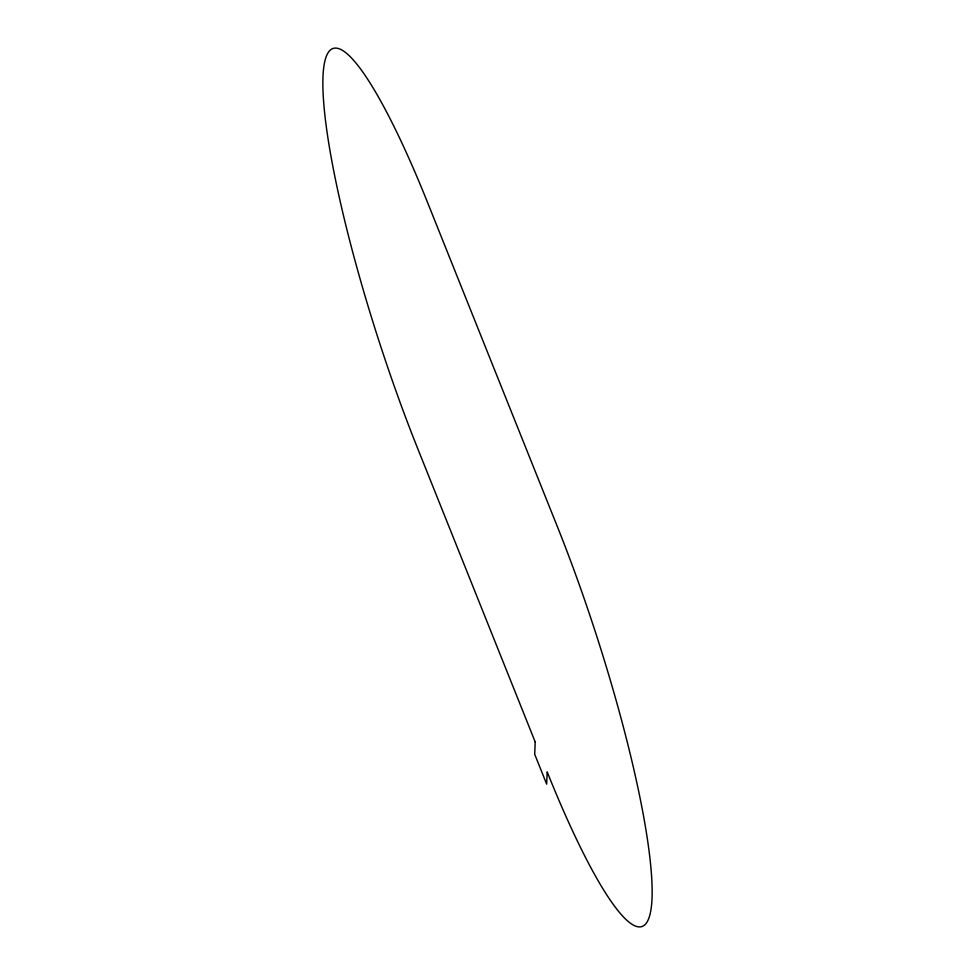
<?xml version="1.0" encoding="UTF-8"?>
<svg xmlns="http://www.w3.org/2000/svg" width="975" height="975" viewBox="0 0 975 975"><rect width="100%" height="100%" fill="white"/><g stroke="black" fill="none" stroke-linecap="round" stroke-linejoin="round"><path stroke-width="1.46" d="M535.214 741.999L534.702 754.248L546.658 784.132L547.182 771.871A291.269 46.337 72.1 0 0 652.019 898.353A291.269 46.337 72.1 0 0 557.444 526.829L427.818 203.129A291.269 46.337 72.1 0 0 322.981 76.647A291.269 46.337 72.1 0 0 417.556 448.171L535.214 741.999"/></g></svg>
